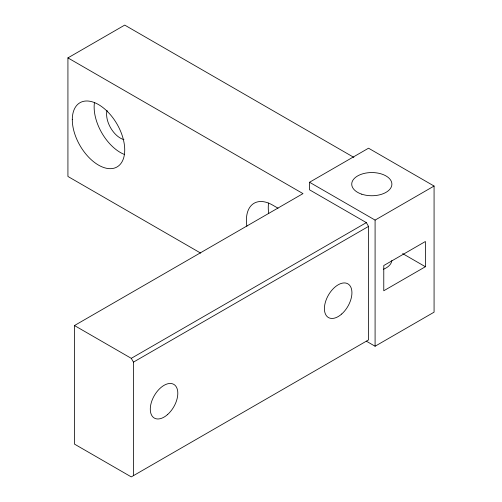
<?xml version="1.0" encoding="UTF-8"?>
<svg xmlns="http://www.w3.org/2000/svg" width="502" height="502" viewBox="0 0 502 502"><rect width="100%" height="100%" fill="white"/><g stroke="black" fill="none" stroke-linecap="round" stroke-linejoin="round"><path stroke-width="0.75" d="M200.7 253.115L67.927 176.459L67.927 57.893L124.728 25.1L353.854 157.383M67.927 57.893L302.995 193.609L74.478 325.541L74.478 444.107L131.279 476.9L368.537 339.923L368.537 226.402L366.347 222.618L309.546 189.825L309.546 182.257L368.537 148.203L434.073 186.041L434.073 312.175L375.088 346.229L366.347 341.184M74.478 325.541L131.279 358.334L366.347 222.618M309.546 182.257L375.088 220.096L434.073 186.041M133.463 475.639L133.463 362.118L368.537 226.402M425.395 266.731L383.773 290.765L383.773 265.539L425.395 241.506L425.395 266.731L402.635 253.592M278.026 208.204L272.63 205.086A37.073 21.404 60 0 0 246.89 226.233M131.279 358.334L133.463 362.118M375.088 220.096L375.088 346.229M123.919 139.631A19.465 11.239 60 0 1 107.064 110.434M391.849 260.582A20.08 11.596 0 0 1 383.327 269.329M268.733 213.62A37.073 21.404 60 0 1 268.583 203.059M124.465 154.49A37.073 21.404 60 0 1 94.464 102.533M341.73 313.988A19.465 11.239 -60 0 0 347.899 283.837A19.465 11.239 -60 0 0 324.876 304.256A19.465 11.239 -60 0 0 341.73 313.988M167.612 414.514A19.465 11.239 -60 0 0 173.78 384.363A19.465 11.239 -60 0 0 150.757 404.781A19.465 11.239 -60 0 0 167.612 414.514M361.773 194.192A20.08 11.596 0 0 0 391.893 184.152A20.08 11.596 0 0 0 361.773 174.106A20.08 11.596 0 0 0 361.773 194.192M72.294 119.696A37.073 21.404 60 0 0 111.62 168.616A37.073 21.404 60 0 0 111.62 116.188A37.073 21.404 60 0 0 72.294 119.696"/></g></svg>
